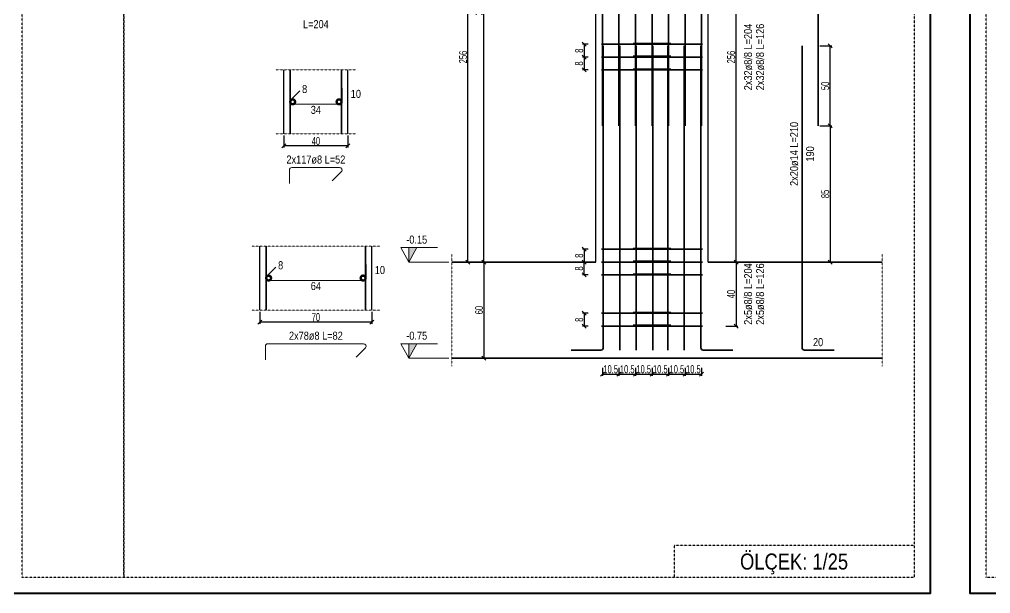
# Model space of a CAD drawing. Header units: millimetres. Extents: x -267 to 94375, y 6431 to 10838.
# Drawn here: x 50718 to 51931, y 8169 to 8886 of the extents above; entities that cross this region are included whole.
import ezdxf
from ezdxf.enums import TextEntityAlignment as Align

# ---------------------------------------------------------------- set-up
doc = ezdxf.new("R2010")
doc.units = ezdxf.units.MM
doc.header["$LTSCALE"] = 0.0001
doc.linetypes.add('DASHED', pattern=[19.05, 12.7, -6.35])
for name, color, linetype, lineweight in [('CIROZ (BEYKENT)', 140, 'Continuous', 20), ('DETAY ANTET (BEYKENT)', 5, 'Continuous', 40), ('DONATI (BEYKENT)', 4, 'Continuous', 35), ('DONATI YAZISI (BEYKENT)', 3, 'Continuous', 20), ('ETRIYE (BEYKENT)', 150, 'Continuous', 35), ('KESIT SINIRI (BEYKENT)', 241, 'DASHED', 20), ('KOLON (BEYKENT)', 3, 'Continuous', 30), ('KOT CIZGI (BEYKENT)', 120, 'Continuous', 20), ('KOT YAZI (BEYKENT)', 7, 'Continuous', 20), ('OLCU (BEYKENT)', 14, 'Continuous', 20), ('TEMEL (BEYKENT)', 2, 'Continuous', 35), ('YAZI (BEYKENT)', 140, 'Continuous', 20)]:
    doc.layers.add(name, color=color, linetype=linetype, lineweight=lineweight)
doc.styles.add('DONATI YAZISI (BEYKENT)', font='')
doc.styles.add('KLNOLC-25', font='bahnschrift light condensed', dxfattribs={"width": 0.75, "height": 10})
doc.styles.add('KOT (BEYKENT)', font='')
doc.styles.add('YAZI (BEYKENT)', font='')
doc.styles.get('DONATI YAZISI (BEYKENT)').set_extended_font_data('Bahnschrift Light Condensed')
doc.styles.get('KOT (BEYKENT)').set_extended_font_data('Bahnschrift Light Condensed')
doc.styles.get('YAZI (BEYKENT)').set_extended_font_data('Bahnschrift Light Condensed')
doc.dimstyles.new('KLNOLC-25', dxfattribs={"dimtxt": 10, "dimasz": 5, "dimexe": 2, "dimexo": 2, "dimgap": 1, "dimtad": 1, "dimdec": 1, "dimlfac": 0.5, "dimrnd": 0.5, "dimzin": 12, "dimdsep": 46, "dimtxsty": 'KLNOLC-25', "dimblk": 'OBLIQUE', "dimblk1": 'OBLIQUE', "dimblk2": 'OBLIQUE', "dimcen": 0, "dimclrt": 7, "dimadec": 0, "dimazin": 0, "dimtfac": 1, "dimtdec": 4, "dimtix": 1, "dimtmove": 2, "dimatfit": 3, "dimfxl": 1, "dimtzin": 0, "dimarcsym": 0})

# ---------------------------------------------------------------- blocks, each defined once
blk = doc.blocks.new('_Oblique')
at = {"color": 0, "linetype": 'ByBlock', "lineweight": -2}
blk.add_line((-0.5, -0.5), (0.5, 0.5), dxfattribs=at)
blk = doc.blocks.new('*D613')
at = {"layer": 'DEFPOINTS', "color": 0, "lineweight": -3, "transparency": 16777216}
for p in [(51715.5, 8752.6), (51715.5, 8582.6), (51730.5, 8582.6)]:
    blk.add_point(p, dxfattribs=at)
at = {"layer": 'OLCU (BEYKENT)', "color": 0, "lineweight": -2, "transparency": 16777216}
for p, q in [((51717.5, 8752.6), (51732.5, 8752.6)), ((51730.5, 8752.6), (51730.5, 8582.6)), ((51717.5, 8582.6), (51732.5, 8582.6))]:
    blk.add_line(p, q, dxfattribs=at)
at = {"layer": 'OLCU (BEYKENT)', "color": 0, "lineweight": -2, "transparency": 16777216, "xscale": 5, "yscale": 5, "zscale": 5}
for p, rotation in [((51730.5, 8752.6), 90), ((51730.5, 8582.6), 270)]:
    blk.add_blockref('_Oblique', p, dxfattribs=dict(at, rotation=rotation))
at = {"layer": 'OLCU (BEYKENT)', "color": 7, "transparency": 16777216, "insert": (51724.4, 8667.6), "char_height": 10, "attachment_point": 5, "rotation": 90, "style": 'KLNOLC-25'}
blk.add_mtext('85', dxfattribs=at)
blk = doc.blocks.new('*D614')
at = {"layer": 'DEFPOINTS', "color": 0, "lineweight": -3, "transparency": 16777216}
for p in [(51715.5, 8852.6), (51730.5, 8852.6), (51715.5, 8752.6)]:
    blk.add_point(p, dxfattribs=at)
at = {"layer": 'OLCU (BEYKENT)', "color": 0, "lineweight": -2, "transparency": 16777216}
for p, q in [((51717.5, 8852.6), (51732.5, 8852.6)), ((51730.5, 8752.6), (51730.5, 8852.6)), ((51717.5, 8752.6), (51732.5, 8752.6))]:
    blk.add_line(p, q, dxfattribs=at)
at = {"layer": 'OLCU (BEYKENT)', "color": 0, "lineweight": -2, "transparency": 16777216, "xscale": 5, "yscale": 5, "zscale": 5}
for p, rotation in [((51730.5, 8852.6), 90), ((51730.5, 8752.6), 270)]:
    blk.add_blockref('_Oblique', p, dxfattribs=dict(at, rotation=rotation))
at = {"layer": 'OLCU (BEYKENT)', "color": 7, "transparency": 16777216, "insert": (51724.4, 8802.6), "char_height": 10, "attachment_point": 5, "rotation": 90, "style": 'KLNOLC-25'}
blk.add_mtext('50', dxfattribs=at)
blk = doc.blocks.new('*D615')
at = {"layer": 'DEFPOINTS', "color": 0, "lineweight": -3, "transparency": 16777216}
for p in [(51430, 8598.6), (51423, 8582.6), (51430, 8582.6)]:
    blk.add_point(p, dxfattribs=at)
at = {"layer": 'OLCU (BEYKENT)', "color": 0, "lineweight": -2, "transparency": 16777216}
for p, q in [((51428, 8598.6), (51421, 8598.6)), ((51423, 8598.6), (51423, 8582.6)), ((51428, 8582.6), (51421, 8582.6))]:
    blk.add_line(p, q, dxfattribs=at)
at = {"layer": 'OLCU (BEYKENT)', "color": 0, "lineweight": -2, "transparency": 16777216, "xscale": 5, "yscale": 5, "zscale": 5}
for p, rotation in [((51423, 8598.6), 90), ((51423, 8582.6), 270)]:
    blk.add_blockref('_Oblique', p, dxfattribs=dict(at, rotation=rotation))
at = {"layer": 'OLCU (BEYKENT)', "color": 7, "transparency": 16777216, "insert": (51416.9, 8590.6), "char_height": 10, "attachment_point": 5, "rotation": 90, "style": 'KLNOLC-25'}
blk.add_mtext('8', dxfattribs=at)
blk = doc.blocks.new('*D617')
at = {"layer": 'DEFPOINTS', "color": 0, "lineweight": -3, "transparency": 16777216}
for p in [(51430, 8838.6), (51423, 8822.6), (51430, 8822.6)]:
    blk.add_point(p, dxfattribs=at)
at = {"layer": 'OLCU (BEYKENT)', "color": 0, "lineweight": -2, "transparency": 16777216}
for p, q in [((51428, 8838.6), (51421, 8838.6)), ((51423, 8838.6), (51423, 8822.6)), ((51428, 8822.6), (51421, 8822.6))]:
    blk.add_line(p, q, dxfattribs=at)
at = {"layer": 'OLCU (BEYKENT)', "color": 0, "lineweight": -2, "transparency": 16777216, "xscale": 5, "yscale": 5, "zscale": 5}
for p, rotation in [((51423, 8838.6), 90), ((51423, 8822.6), 270)]:
    blk.add_blockref('_Oblique', p, dxfattribs=dict(at, rotation=rotation))
at = {"layer": 'OLCU (BEYKENT)', "color": 7, "transparency": 16777216, "insert": (51416.9, 8830.6), "char_height": 10, "attachment_point": 5, "rotation": 90, "style": 'KLNOLC-25'}
blk.add_mtext('8', dxfattribs=at)
blk = doc.blocks.new('*D618')
at = {"layer": 'DEFPOINTS', "color": 0, "lineweight": -3, "transparency": 16777216}
for p in [(51430, 8854.6), (51423, 8838.6), (51430, 8838.6)]:
    blk.add_point(p, dxfattribs=at)
at = {"layer": 'OLCU (BEYKENT)', "color": 0, "lineweight": -2, "transparency": 16777216}
for p, q in [((51428, 8854.6), (51421, 8854.6)), ((51423, 8854.6), (51423, 8838.6)), ((51428, 8838.6), (51421, 8838.6))]:
    blk.add_line(p, q, dxfattribs=at)
at = {"layer": 'OLCU (BEYKENT)', "color": 0, "lineweight": -2, "transparency": 16777216, "xscale": 5, "yscale": 5, "zscale": 5}
for p, rotation in [((51423, 8854.6), 90), ((51423, 8838.6), 270)]:
    blk.add_blockref('_Oblique', p, dxfattribs=dict(at, rotation=rotation))
at = {"layer": 'OLCU (BEYKENT)', "color": 7, "transparency": 16777216, "insert": (51416.9, 8846.6), "char_height": 10, "attachment_point": 5, "rotation": 90, "style": 'KLNOLC-25'}
blk.add_mtext('8', dxfattribs=at)
blk = doc.blocks.new('*D621')
at = {"layer": 'DEFPOINTS', "color": 0, "lineweight": -3, "transparency": 16777216}
for p in [(51598, 9094.6), (51613, 9094.6), (51598, 8582.6)]:
    blk.add_point(p, dxfattribs=at)
at = {"layer": 'OLCU (BEYKENT)', "color": 0, "lineweight": -2, "transparency": 16777216}
for p, q in [((51600, 9094.6), (51615, 9094.6)), ((51613, 8582.6), (51613, 9094.6)), ((51600, 8582.6), (51615, 8582.6))]:
    blk.add_line(p, q, dxfattribs=at)
at = {"layer": 'OLCU (BEYKENT)', "color": 0, "lineweight": -2, "transparency": 16777216, "xscale": 5, "yscale": 5, "zscale": 5}
for p, rotation in [((51613, 9094.6), 90), ((51613, 8582.6), 270)]:
    blk.add_blockref('_Oblique', p, dxfattribs=dict(at, rotation=rotation))
at = {"layer": 'OLCU (BEYKENT)', "color": 7, "transparency": 16777216, "insert": (51606.9, 8838.6), "char_height": 10, "attachment_point": 5, "rotation": 90, "style": 'KLNOLC-25'}
blk.add_mtext('256', dxfattribs=at)
blk = doc.blocks.new('*D623')
at = {"layer": 'DEFPOINTS', "color": 0, "lineweight": -3, "transparency": 16777216}
for p in [(51430, 8518.6), (51423, 8502.6), (51430, 8502.6)]:
    blk.add_point(p, dxfattribs=at)
at = {"layer": 'OLCU (BEYKENT)', "color": 0, "lineweight": -2, "transparency": 16777216}
for p, q in [((51428, 8518.6), (51421, 8518.6)), ((51423, 8518.6), (51423, 8502.6)), ((51428, 8502.6), (51421, 8502.6))]:
    blk.add_line(p, q, dxfattribs=at)
at = {"layer": 'OLCU (BEYKENT)', "color": 0, "lineweight": -2, "transparency": 16777216, "xscale": 5, "yscale": 5, "zscale": 5}
for p, rotation in [((51423, 8518.6), 90), ((51423, 8502.6), 270)]:
    blk.add_blockref('_Oblique', p, dxfattribs=dict(at, rotation=rotation))
at = {"layer": 'OLCU (BEYKENT)', "color": 7, "transparency": 16777216, "insert": (51416.9, 8510.6), "char_height": 10, "attachment_point": 5, "rotation": 90, "style": 'KLNOLC-25'}
blk.add_mtext('8', dxfattribs=at)
blk = doc.blocks.new('*D624')
at = {"layer": 'DEFPOINTS', "color": 0, "lineweight": -3, "transparency": 16777216}
for p in [(51423, 8582.6), (51430, 8582.6), (51430, 8566.6)]:
    blk.add_point(p, dxfattribs=at)
at = {"layer": 'OLCU (BEYKENT)', "color": 0, "lineweight": -2, "transparency": 16777216}
for p, q in [((51428, 8582.6), (51421, 8582.6)), ((51423, 8566.6), (51423, 8582.6)), ((51428, 8566.6), (51421, 8566.6))]:
    blk.add_line(p, q, dxfattribs=at)
at = {"layer": 'OLCU (BEYKENT)', "color": 0, "lineweight": -2, "transparency": 16777216, "xscale": 5, "yscale": 5, "zscale": 5}
for p, rotation in [((51423, 8582.6), 90), ((51423, 8566.6), 270)]:
    blk.add_blockref('_Oblique', p, dxfattribs=dict(at, rotation=rotation))
at = {"layer": 'OLCU (BEYKENT)', "color": 7, "transparency": 16777216, "insert": (51416.9, 8574.6), "char_height": 10, "attachment_point": 5, "rotation": 90, "style": 'KLNOLC-25'}
blk.add_mtext('8', dxfattribs=at)
blk = doc.blocks.new('*D625')
at = {"layer": 'DEFPOINTS', "color": 0, "lineweight": -3, "transparency": 16777216}
for p in [(51598, 8582.6), (51598, 8502.6), (51613, 8502.6)]:
    blk.add_point(p, dxfattribs=at)
at = {"layer": 'OLCU (BEYKENT)', "color": 0, "lineweight": -2, "transparency": 16777216}
for p, q in [((51600, 8582.6), (51615, 8582.6)), ((51613, 8582.6), (51613, 8502.6)), ((51600, 8502.6), (51615, 8502.6))]:
    blk.add_line(p, q, dxfattribs=at)
at = {"layer": 'OLCU (BEYKENT)', "color": 0, "lineweight": -2, "transparency": 16777216, "xscale": 5, "yscale": 5, "zscale": 5}
for p, rotation in [((51613, 8582.6), 90), ((51613, 8502.6), 270)]:
    blk.add_blockref('_Oblique', p, dxfattribs=dict(at, rotation=rotation))
at = {"layer": 'OLCU (BEYKENT)', "color": 7, "transparency": 16777216, "insert": (51606.9, 8542.6), "char_height": 10, "attachment_point": 5, "rotation": 90, "style": 'KLNOLC-25'}
blk.add_mtext('40', dxfattribs=at)
blk = doc.blocks.new('*D626')
at = {"layer": 'DEFPOINTS', "color": 0, "lineweight": -3, "transparency": 16777216}
for p in [(51258, 8582.6), (51258, 8462.6), (51298, 8462.6)]:
    blk.add_point(p, dxfattribs=at)
at = {"layer": 'OLCU (BEYKENT)', "color": 0, "lineweight": -2, "transparency": 16777216}
for p, q in [((51260, 8582.6), (51300, 8582.6)), ((51298, 8582.6), (51298, 8462.6)), ((51260, 8462.6), (51300, 8462.6))]:
    blk.add_line(p, q, dxfattribs=at)
at = {"layer": 'OLCU (BEYKENT)', "color": 0, "lineweight": -2, "transparency": 16777216, "xscale": 5, "yscale": 5, "zscale": 5}
for p, rotation in [((51298, 8582.6), 90), ((51298, 8462.6), 270)]:
    blk.add_blockref('_Oblique', p, dxfattribs=dict(at, rotation=rotation))
at = {"layer": 'OLCU (BEYKENT)', "color": 7, "transparency": 16777216, "insert": (51291.9, 8522.6), "char_height": 10, "attachment_point": 5, "rotation": 90, "style": 'KLNOLC-25'}
blk.add_mtext('60', dxfattribs=at)
blk = doc.blocks.new('*D627')
at = {"layer": 'DEFPOINTS', "color": 0, "lineweight": -3, "transparency": 16777216}
for p in [(51258, 9094.6), (51278, 9094.6), (51258, 8582.6)]:
    blk.add_point(p, dxfattribs=at)
at = {"layer": 'OLCU (BEYKENT)', "color": 0, "lineweight": -2, "transparency": 16777216}
for p, q in [((51260, 9094.6), (51280, 9094.6)), ((51278, 8582.6), (51278, 9094.6)), ((51260, 8582.6), (51280, 8582.6))]:
    blk.add_line(p, q, dxfattribs=at)
at = {"layer": 'OLCU (BEYKENT)', "color": 0, "lineweight": -2, "transparency": 16777216, "xscale": 5, "yscale": 5, "zscale": 5}
for p, rotation in [((51278, 9094.6), 90), ((51278, 8582.6), 270)]:
    blk.add_blockref('_Oblique', p, dxfattribs=dict(at, rotation=rotation))
at = {"layer": 'OLCU (BEYKENT)', "color": 7, "transparency": 16777216, "insert": (51271.9, 8838.6), "char_height": 10, "attachment_point": 5, "rotation": 90, "style": 'KLNOLC-25'}
blk.add_mtext('256', dxfattribs=at)
blk = doc.blocks.new('*D629')
at = {"layer": 'DEFPOINTS', "color": 0, "lineweight": -3, "transparency": 16777216}
for p in [(51258, 9214.6), (51298, 9214.6), (51258, 8582.6)]:
    blk.add_point(p, dxfattribs=at)
at = {"layer": 'OLCU (BEYKENT)', "color": 0, "lineweight": -2, "transparency": 16777216}
for p, q in [((51260, 9214.6), (51300, 9214.6)), ((51298, 8582.6), (51298, 9214.6)), ((51260, 8582.6), (51300, 8582.6))]:
    blk.add_line(p, q, dxfattribs=at)
at = {"layer": 'OLCU (BEYKENT)', "color": 0, "lineweight": -2, "transparency": 16777216, "xscale": 5, "yscale": 5, "zscale": 5}
for p, rotation in [((51298, 9214.6), 90), ((51298, 8582.6), 270)]:
    blk.add_blockref('_Oblique', p, dxfattribs=dict(at, rotation=rotation))
at = {"layer": 'OLCU (BEYKENT)', "color": 7, "transparency": 16777216, "insert": (51291.9, 8898.6), "char_height": 10, "attachment_point": 5, "rotation": 90, "style": 'KLNOLC-25'}
blk.add_mtext('316', dxfattribs=at)
blk = doc.blocks.new('*D631')
at = {"layer": 'DEFPOINTS', "color": 0, "lineweight": -3, "transparency": 16777216}
for p in [(51446, 8452.6), (51466.6, 8452.6), (51466.6, 8442.6)]:
    blk.add_point(p, dxfattribs=at)
at = {"layer": 'OLCU (BEYKENT)', "color": 0, "lineweight": -2, "transparency": 16777216}
for p, q in [((51446, 8450.6), (51446, 8440.6)), ((51466.6, 8450.6), (51466.6, 8440.6)), ((51446, 8442.6), (51466.6, 8442.6))]:
    blk.add_line(p, q, dxfattribs=at)
at = {"layer": 'OLCU (BEYKENT)', "color": 0, "lineweight": -2, "transparency": 16777216, "xscale": 5, "yscale": 5, "zscale": 5, "rotation": 180}
blk.add_blockref('_Oblique', (51446, 8442.6), dxfattribs=at)
at = {"layer": 'OLCU (BEYKENT)', "color": 0, "lineweight": -2, "transparency": 16777216, "xscale": 5, "yscale": 5, "zscale": 5}
blk.add_blockref('_Oblique', (51466.6, 8442.6), dxfattribs=at)
at = {"layer": 'OLCU (BEYKENT)', "color": 7, "transparency": 16777216, "insert": (51456.3, 8448.7), "char_height": 10, "attachment_point": 5, "style": 'KLNOLC-25'}
blk.add_mtext('10.5', dxfattribs=at)
blk = doc.blocks.new('*D632')
at = {"layer": 'DEFPOINTS', "color": 0, "lineweight": -3, "transparency": 16777216}
for p in [(51466.6, 8452.6), (51487.3, 8452.6), (51487.3, 8442.6)]:
    blk.add_point(p, dxfattribs=at)
at = {"layer": 'OLCU (BEYKENT)', "color": 0, "lineweight": -2, "transparency": 16777216}
for p, q in [((51466.6, 8450.6), (51466.6, 8440.6)), ((51487.3, 8450.6), (51487.3, 8440.6)), ((51466.6, 8442.6), (51487.3, 8442.6))]:
    blk.add_line(p, q, dxfattribs=at)
at = {"layer": 'OLCU (BEYKENT)', "color": 0, "lineweight": -2, "transparency": 16777216, "xscale": 5, "yscale": 5, "zscale": 5, "rotation": 180}
blk.add_blockref('_Oblique', (51466.6, 8442.6), dxfattribs=at)
at = {"layer": 'OLCU (BEYKENT)', "color": 0, "lineweight": -2, "transparency": 16777216, "xscale": 5, "yscale": 5, "zscale": 5}
blk.add_blockref('_Oblique', (51487.3, 8442.6), dxfattribs=at)
at = {"layer": 'OLCU (BEYKENT)', "color": 7, "transparency": 16777216, "insert": (51477, 8448.7), "char_height": 10, "attachment_point": 5, "style": 'KLNOLC-25'}
blk.add_mtext('10.5', dxfattribs=at)
blk = doc.blocks.new('*D633')
at = {"layer": 'DEFPOINTS', "color": 0, "lineweight": -3, "transparency": 16777216}
for p in [(51487.3, 8452.6), (51508, 8452.6), (51508, 8442.6)]:
    blk.add_point(p, dxfattribs=at)
at = {"layer": 'OLCU (BEYKENT)', "color": 0, "lineweight": -2, "transparency": 16777216}
for p, q in [((51487.3, 8450.6), (51487.3, 8440.6)), ((51508, 8450.6), (51508, 8440.6)), ((51487.3, 8442.6), (51508, 8442.6))]:
    blk.add_line(p, q, dxfattribs=at)
at = {"layer": 'OLCU (BEYKENT)', "color": 0, "lineweight": -2, "transparency": 16777216, "xscale": 5, "yscale": 5, "zscale": 5, "rotation": 180}
blk.add_blockref('_Oblique', (51487.3, 8442.6), dxfattribs=at)
at = {"layer": 'OLCU (BEYKENT)', "color": 0, "lineweight": -2, "transparency": 16777216, "xscale": 5, "yscale": 5, "zscale": 5}
blk.add_blockref('_Oblique', (51508, 8442.6), dxfattribs=at)
at = {"layer": 'OLCU (BEYKENT)', "color": 7, "transparency": 16777216, "insert": (51497.6, 8448.7), "char_height": 10, "attachment_point": 5, "style": 'KLNOLC-25'}
blk.add_mtext('10.5', dxfattribs=at)
blk = doc.blocks.new('*D634')
at = {"layer": 'DEFPOINTS', "color": 0, "lineweight": -3, "transparency": 16777216}
for p in [(51508, 8452.6), (51528.6, 8452.6), (51528.6, 8442.6)]:
    blk.add_point(p, dxfattribs=at)
at = {"layer": 'OLCU (BEYKENT)', "color": 0, "lineweight": -2, "transparency": 16777216}
for p, q in [((51508, 8450.6), (51508, 8440.6)), ((51528.6, 8450.6), (51528.6, 8440.6)), ((51508, 8442.6), (51528.6, 8442.6))]:
    blk.add_line(p, q, dxfattribs=at)
at = {"layer": 'OLCU (BEYKENT)', "color": 0, "lineweight": -2, "transparency": 16777216, "xscale": 5, "yscale": 5, "zscale": 5, "rotation": 180}
blk.add_blockref('_Oblique', (51508, 8442.6), dxfattribs=at)
at = {"layer": 'OLCU (BEYKENT)', "color": 0, "lineweight": -2, "transparency": 16777216, "xscale": 5, "yscale": 5, "zscale": 5}
blk.add_blockref('_Oblique', (51528.6, 8442.6), dxfattribs=at)
at = {"layer": 'OLCU (BEYKENT)', "color": 7, "transparency": 16777216, "insert": (51518.3, 8448.7), "char_height": 10, "attachment_point": 5, "style": 'KLNOLC-25'}
blk.add_mtext('10.5', dxfattribs=at)
blk = doc.blocks.new('*D635')
at = {"layer": 'DEFPOINTS', "color": 0, "lineweight": -3, "transparency": 16777216}
for p in [(51528.6, 8452.6), (51549.3, 8452.6), (51549.3, 8442.6)]:
    blk.add_point(p, dxfattribs=at)
at = {"layer": 'OLCU (BEYKENT)', "color": 0, "lineweight": -2, "transparency": 16777216}
for p, q in [((51528.6, 8450.6), (51528.6, 8440.6)), ((51549.3, 8450.6), (51549.3, 8440.6)), ((51528.6, 8442.6), (51549.3, 8442.6))]:
    blk.add_line(p, q, dxfattribs=at)
at = {"layer": 'OLCU (BEYKENT)', "color": 0, "lineweight": -2, "transparency": 16777216, "xscale": 5, "yscale": 5, "zscale": 5, "rotation": 180}
blk.add_blockref('_Oblique', (51528.6, 8442.6), dxfattribs=at)
at = {"layer": 'OLCU (BEYKENT)', "color": 0, "lineweight": -2, "transparency": 16777216, "xscale": 5, "yscale": 5, "zscale": 5}
blk.add_blockref('_Oblique', (51549.3, 8442.6), dxfattribs=at)
at = {"layer": 'OLCU (BEYKENT)', "color": 7, "transparency": 16777216, "insert": (51539, 8448.7), "char_height": 10, "attachment_point": 5, "style": 'KLNOLC-25'}
blk.add_mtext('10.5', dxfattribs=at)
blk = doc.blocks.new('*D636')
at = {"layer": 'DEFPOINTS', "color": 0, "lineweight": -3, "transparency": 16777216}
for p in [(51549.3, 8452.6), (51570, 8452.6), (51570, 8442.6)]:
    blk.add_point(p, dxfattribs=at)
at = {"layer": 'OLCU (BEYKENT)', "color": 0, "lineweight": -2, "transparency": 16777216}
for p, q in [((51549.3, 8450.6), (51549.3, 8440.6)), ((51570, 8450.6), (51570, 8440.6)), ((51549.3, 8442.6), (51570, 8442.6))]:
    blk.add_line(p, q, dxfattribs=at)
at = {"layer": 'OLCU (BEYKENT)', "color": 0, "lineweight": -2, "transparency": 16777216, "xscale": 5, "yscale": 5, "zscale": 5, "rotation": 180}
blk.add_blockref('_Oblique', (51549.3, 8442.6), dxfattribs=at)
at = {"layer": 'OLCU (BEYKENT)', "color": 0, "lineweight": -2, "transparency": 16777216, "xscale": 5, "yscale": 5, "zscale": 5}
blk.add_blockref('_Oblique', (51570, 8442.6), dxfattribs=at)
at = {"layer": 'OLCU (BEYKENT)', "color": 7, "transparency": 16777216, "insert": (51559.6, 8448.7), "char_height": 10, "attachment_point": 5, "style": 'KLNOLC-25'}
blk.add_mtext('10.5', dxfattribs=at)
blk = doc.blocks.new('*D637')
at = {"layer": 'DEFPOINTS', "color": 0, "lineweight": -3, "transparency": 16777216}
for p in [(51048, 8742.6), (51128, 8742.6), (51048, 8727.6)]:
    blk.add_point(p, dxfattribs=at)
at = {"layer": 'OLCU (BEYKENT)', "color": 0, "lineweight": -2, "transparency": 16777216}
for p, q in [((51048, 8740.6), (51048, 8725.6)), ((51128, 8740.6), (51128, 8725.6)), ((51128, 8727.6), (51048, 8727.6))]:
    blk.add_line(p, q, dxfattribs=at)
at = {"layer": 'OLCU (BEYKENT)', "color": 0, "lineweight": -2, "transparency": 16777216, "xscale": 5, "yscale": 5, "zscale": 5, "rotation": 180}
blk.add_blockref('_Oblique', (51048, 8727.6), dxfattribs=at)
at = {"layer": 'OLCU (BEYKENT)', "color": 0, "lineweight": -2, "transparency": 16777216, "xscale": 5, "yscale": 5, "zscale": 5}
blk.add_blockref('_Oblique', (51128, 8727.6), dxfattribs=at)
at = {"layer": 'OLCU (BEYKENT)', "color": 7, "transparency": 16777216, "insert": (51088, 8733.7), "char_height": 10, "attachment_point": 5, "style": 'KLNOLC-25'}
blk.add_mtext('40', dxfattribs=at)
blk = doc.blocks.new('*D638')
at = {"layer": 'DEFPOINTS', "color": 0, "lineweight": -3, "transparency": 16777216}
for p in [(51018, 8522.6), (51158, 8522.6), (51018, 8507.6)]:
    blk.add_point(p, dxfattribs=at)
at = {"layer": 'OLCU (BEYKENT)', "color": 0, "lineweight": -2, "transparency": 16777216}
for p, q in [((51018, 8520.6), (51018, 8505.6)), ((51158, 8520.6), (51158, 8505.6)), ((51158, 8507.6), (51018, 8507.6))]:
    blk.add_line(p, q, dxfattribs=at)
at = {"layer": 'OLCU (BEYKENT)', "color": 0, "lineweight": -2, "transparency": 16777216, "xscale": 5, "yscale": 5, "zscale": 5, "rotation": 180}
blk.add_blockref('_Oblique', (51018, 8507.6), dxfattribs=at)
at = {"layer": 'OLCU (BEYKENT)', "color": 0, "lineweight": -2, "transparency": 16777216, "xscale": 5, "yscale": 5, "zscale": 5}
blk.add_blockref('_Oblique', (51158, 8507.6), dxfattribs=at)
at = {"layer": 'OLCU (BEYKENT)', "color": 7, "transparency": 16777216, "insert": (51088, 8513.7), "char_height": 10, "attachment_point": 5, "style": 'KLNOLC-25'}
blk.add_mtext('70', dxfattribs=at)

msp = doc.modelspace()

# ---------------------------------------------------------------- linework, layer by layer
at = {"layer": 'CIROZ (BEYKENT)'}
for points in [[(51067.8, 8796.43), (51056.14, 8784.76, 0.6681786), (51058.26, 8779.64), (51117.96, 8779.64, 0.4142136), (51120.96, 8782.64), (51120.96, 8799.64)], [(51108.13, 8683.85), (51119.79, 8695.52, 0.6681786), (51117.67, 8700.64), (51057.96, 8700.64, 0.4142136), (51054.96, 8697.64), (51054.96, 8680.64)], [(51037.8, 8576.43), (51026.14, 8564.76, 0.6681786), (51028.26, 8559.64), (51147.96, 8559.64, 0.4142136), (51150.96, 8562.64), (51150.96, 8579.64)], [(51138.13, 8463.85), (51149.79, 8475.52, 0.6681786), (51147.67, 8480.64), (51027.96, 8480.64, 0.4142136), (51024.96, 8477.64), (51024.96, 8460.64)]]:
    msp.add_lwpolyline(points, format="xyb", dxfattribs=at)
at = {"layer": 'DETAY ANTET (BEYKENT)'}
for points in [[(50701.16, 9588.64), (51855.46, 9588.64), (51855.46, 8168.64), (50701.16, 8168.64), (50701.16, 9588.64)], [(51905.46, 9588.64), (53120.25, 9588.64), (53120.25, 8168.64), (51905.46, 8168.64), (51905.46, 9588.64)]]:
    msp.add_lwpolyline(points, close=True, dxfattribs=at)
at = {"layer": 'DETAY ANTET (BEYKENT)', "color": 7, "linetype": 'DASHED', "lineweight": -3, "ltscale": 2}
for points in [[(50721.16, 9568.64), (51835.46, 9568.64), (51835.46, 8188.64), (50721.16, 8188.64)], [(50847.96, 9568.64), (50847.96, 8188.64)], [(51925.46, 9568.64), (53100.25, 9568.64), (53100.25, 8188.64), (51925.46, 8188.64)]]:
    msp.add_lwpolyline(points, close=True, dxfattribs=at)
msp.add_lwpolyline([(51835.46, 8228.64), (51535.46, 8228.64), (51535.46, 8188.64)], dxfattribs=at)
at = {"layer": 'DONATI (BEYKENT)'}
for p, q in [((51467.63, 8852.64), (51467.63, 8472.64)), ((51488.3, 8852.64), (51488.3, 8472.64)), ((51508.96, 8852.64), (51508.96, 8472.64)), ((51527.63, 8852.64), (51527.63, 8472.64)), ((51548.3, 8852.64), (51548.3, 8472.64)), ((51055.96, 8742.64), (51055.96, 8822.64)), ((51119.96, 8742.64), (51119.96, 8822.64)), ((51025.96, 8522.64), (51025.96, 8602.64)), ((51149.96, 8522.64), (51149.96, 8602.64))]:
    msp.add_line(p, q, dxfattribs=at)
for points in [[(51445.96, 8752.64), (51445.96, 9203.64, -0.4142136), (51448.96, 9206.64), (51485.96, 9206.64)], [(51466.63, 8752.64), (51466.63, 9203.64, -0.4142136), (51469.63, 9206.64), (51506.63, 9206.64)], [(51487.3, 8752.64), (51487.3, 9203.64, -0.4142136), (51490.3, 9206.64), (51527.3, 9206.64)], [(51528.63, 8752.64), (51528.63, 9203.64, 0.4142136), (51525.63, 9206.64), (51488.63, 9206.64)], [(51507.96, 8752.64), (51507.96, 9203.64, -0.4142136), (51510.96, 9206.64), (51547.96, 9206.64)], [(51549.3, 8752.64), (51549.3, 9203.64, 0.4142136), (51546.3, 9206.64), (51509.3, 9206.64)], [(51569.96, 8752.64), (51569.96, 9203.64, 0.4142136), (51566.96, 9206.64), (51529.96, 9206.64)], [(51715.46, 8752.64), (51715.46, 9203.64, -0.4142136), (51718.46, 9206.64), (51755.46, 9206.64)], [(51446.96, 8852.64), (51446.96, 8475.64, -0.4142136), (51443.96, 8472.64), (51406.96, 8472.64)], [(51568.96, 8852.64), (51568.96, 8475.64, 0.4142136), (51571.96, 8472.64), (51608.96, 8472.64)], [(51695.46, 8852.64), (51695.46, 8475.64, 0.4142136), (51698.46, 8472.64), (51735.46, 8472.64)]]:
    msp.add_lwpolyline(points, format="xyb", dxfattribs=at)
at = {"layer": 'DONATI (BEYKENT)', "const_width": 6}
for points in [[(51057.46, 8782.64, 1), (51060.46, 8782.64, 1)], [(51115.46, 8782.64, 1), (51118.46, 8782.64, 1)], [(51027.46, 8562.64, 1), (51030.46, 8562.64, 1)], [(51145.46, 8562.64, 1), (51148.46, 8562.64, 1)]]:
    msp.add_lwpolyline(points, format="xyb", close=True, dxfattribs=at)
at = {"layer": 'ETRIYE (BEYKENT)'}
for p, q in [((51484.3, 8855.64), (51531.63, 8855.64)), ((51484.3, 8839.64), (51531.63, 8839.64)), ((51484.3, 8823.64), (51531.63, 8823.64)), ((51484.3, 8599.64), (51531.63, 8599.64)), ((51484.3, 8583.64), (51531.63, 8583.64)), ((51484.3, 8567.64), (51531.63, 8567.64)), ((51484.3, 8519.64), (51531.63, 8519.64)), ((51484.3, 8503.64), (51531.63, 8503.64))]:
    msp.add_line(p, q, dxfattribs=at)
for points in [[(51444.96, 8854.64), (51570.96, 8854.64)], [(51444.96, 8838.64), (51570.96, 8838.64)], [(51444.96, 8822.64), (51570.96, 8822.64)], [(51444.96, 8598.64), (51570.96, 8598.64)], [(51444.96, 8582.64), (51570.96, 8582.64)], [(51444.96, 8566.64), (51570.96, 8566.64)], [(51444.96, 8518.64), (51570.96, 8518.64)], [(51444.96, 8502.64), (51570.96, 8502.64)]]:
    msp.add_lwpolyline(points, dxfattribs=at)
at = {"layer": 'KESIT SINIRI (BEYKENT)'}
for p, q in [((51037.96, 8822.64), (51137.96, 8822.64)), ((51037.96, 8742.64), (51137.96, 8742.64)), ((51007.96, 8602.64), (51167.96, 8602.64)), ((51257.96, 8592.64), (51257.96, 8452.64)), ((51795.46, 8592.64), (51795.46, 8452.64)), ((51007.96, 8522.64), (51167.96, 8522.64))]:
    msp.add_line(p, q, dxfattribs=at)
at = {"layer": 'KOLON (BEYKENT)'}
for p, q in [((51437.96, 8582.64), (51437.96, 9094.64)), ((51577.96, 8582.64), (51577.96, 9094.64)), ((51047.96, 8742.64), (51047.96, 8822.64)), ((51127.96, 8742.64), (51127.96, 8822.64)), ((51017.96, 8522.64), (51017.96, 8602.64)), ((51157.96, 8522.64), (51157.96, 8602.64))]:
    msp.add_line(p, q, dxfattribs=at)
at = {"layer": 'KOT CIZGI (BEYKENT)'}
for p, q in [((51203.96, 8582.64), (51253.96, 8582.64)), ((51203.96, 8462.64), (51253.96, 8462.64))]:
    msp.add_line(p, q, dxfattribs=at)
for points in [[(51203.96, 8582.64), (51203.96, 8600.64), (51213.96, 8600.64), (51203.96, 8582.64), (51193.96, 8600.64), (51239.96, 8600.64)], [(51203.96, 8462.64), (51203.96, 8480.64), (51213.96, 8480.64), (51203.96, 8462.64), (51193.96, 8480.64), (51239.96, 8480.64)]]:
    msp.add_lwpolyline(points, dxfattribs=at)
for points in [[(51203.96, 8582.64), (51203.96, 8600.64), (51213.96, 8600.64)], [(51203.96, 8462.64), (51203.96, 8480.64), (51213.96, 8480.64)]]:
    msp.add_solid(points, dxfattribs=at)
at = {"layer": 'TEMEL (BEYKENT)'}
for p, q in [((51257.96, 8582.64), (51437.96, 8582.64)), ((51795.46, 8582.64), (51577.96, 8582.64)), ((51257.96, 8462.64), (51795.46, 8462.64))]:
    msp.add_line(p, q, dxfattribs=at)

# ---------------------------------------------------------------- texts
at = {"layer": 'DONATI YAZISI (BEYKENT)', "style": 'DONATI YAZISI (BEYKENT)'}
for s, p in [('L=204', (51087.96, 8879.64)), ('8', (51073.96, 8798.64)), ('10', (51137.96, 8792.64)), ('34', (51087.96, 8772.64)), ('2x117ø8 L=52', (51087.96, 8710.64)), ('8', (51043.96, 8578.64)), ('10', (51167.96, 8572.64)), ('64', (51087.96, 8552.64)), ('2x78ø8 L=82', (51087.96, 8490.64)), ('20', (51715.46, 8482.64))]:
    msp.add_text(s, height=10, dxfattribs=at).set_placement(p, align=Align.MIDDLE_CENTER)
for s, p in [('2x32ø8/8 L=204', (51627.96, 8838.64)), ('2x32ø8/8 L=126', (51642.96, 8838.64)), ('2x20ø14 L=210', (51685.46, 8717.64)), ('190', (51705.46, 8717.64)), ('2x5ø8/8 L=204', (51627.96, 8542.64)), ('2x5ø8/8 L=126', (51642.96, 8542.64))]:
    msp.add_text(s, height=10, rotation=90, dxfattribs=at).set_placement(p, align=Align.MIDDLE_CENTER)
at = {"layer": 'KOT YAZI (BEYKENT)', "style": 'KOT (BEYKENT)'}
for s, p in [('-0.15', (51213.96, 8610.64)), ('-0.75', (51213.96, 8490.64))]:
    msp.add_text(s, height=10, dxfattribs=at).set_placement(p, align=Align.MIDDLE_CENTER)
at = {"layer": 'YAZI (BEYKENT)', "style": 'YAZI (BEYKENT)'}
msp.add_text('ÖLÇEK: 1/25', height=20, dxfattribs=at).set_placement((51685.46, 8198.64), align=Align.CENTER)

# ---------------------------------------------------------------- dimensions: what is measured, and where the dimension line sits
at = {"layer": 'OLCU (BEYKENT)'}
for base, p1, p2, picture, middle in [((51297.96, 9214.64), (51257.96, 8582.64), (51257.96, 9214.64), '*D629', (51291.86, 8898.64)), ((51277.96, 9094.64), (51257.96, 8582.64), (51257.96, 9094.64), '*D627', (51271.86, 8838.64)), ((51612.96, 9094.64), (51597.96, 8582.64), (51597.96, 9094.64), '*D621', (51606.86, 8838.64)), ((51422.96, 8838.64), (51429.96, 8854.64), (51429.96, 8838.64), '*D618', (51416.86, 8846.64)), ((51730.46, 8852.64), (51715.46, 8752.64), (51715.46, 8852.64), '*D614', (51724.36, 8802.64)), ((51422.96, 8822.64), (51429.96, 8838.64), (51429.96, 8822.64), '*D617', (51416.86, 8830.64)), ((51730.46, 8582.64), (51715.46, 8752.64), (51715.46, 8582.64), '*D613', (51724.36, 8667.64)), ((51422.96, 8582.64), (51429.96, 8598.64), (51429.96, 8582.64), '*D615', (51416.86, 8590.64)), ((51297.96, 8462.64), (51257.96, 8582.64), (51257.96, 8462.64), '*D626', (51291.86, 8522.64)), ((51422.96, 8582.64), (51429.96, 8566.64), (51429.96, 8582.64), '*D624', (51416.86, 8574.64)), ((51612.96, 8502.64), (51597.96, 8582.64), (51597.96, 8502.64), '*D625', (51606.86, 8542.64)), ((51422.96, 8502.64), (51429.96, 8518.64), (51429.96, 8502.64), '*D623', (51416.86, 8510.64))]:
    dim = msp.add_linear_dim(base=base, p1=p1, p2=p2, angle=90, dimstyle='KLNOLC-25', dxfattribs=at)
    dim.commit()
    dim.dimension.update_dxf_attribs({"geometry": picture, "text_midpoint": middle})
for base, p1, p2, picture, middle in [((51047.96, 8727.64), (51127.96, 8742.64), (51047.96, 8742.64), '*D637', (51087.96, 8733.74)), ((51017.96, 8507.64), (51157.96, 8522.64), (51017.96, 8522.64), '*D638', (51087.96, 8513.74)), ((51466.63, 8442.64), (51445.96, 8452.64), (51466.63, 8452.64), '*D631', (51456.3, 8448.74)), ((51487.3, 8442.64), (51466.63, 8452.64), (51487.3, 8452.64), '*D632', (51476.96, 8448.74)), ((51507.96, 8442.64), (51487.3, 8452.64), (51507.96, 8452.64), '*D633', (51497.63, 8448.74)), ((51528.63, 8442.64), (51507.96, 8452.64), (51528.63, 8452.64), '*D634', (51518.3, 8448.74)), ((51549.3, 8442.64), (51528.63, 8452.64), (51549.3, 8452.64), '*D635', (51538.96, 8448.74)), ((51569.96, 8442.64), (51549.3, 8452.64), (51569.96, 8452.64), '*D636', (51559.63, 8448.74))]:
    dim = msp.add_linear_dim(base=base, p1=p1, p2=p2, dimstyle='KLNOLC-25', dxfattribs=at)
    dim.commit()
    dim.dimension.update_dxf_attribs({"geometry": picture, "text_midpoint": middle})

doc.saveas('drawing.dxf')
